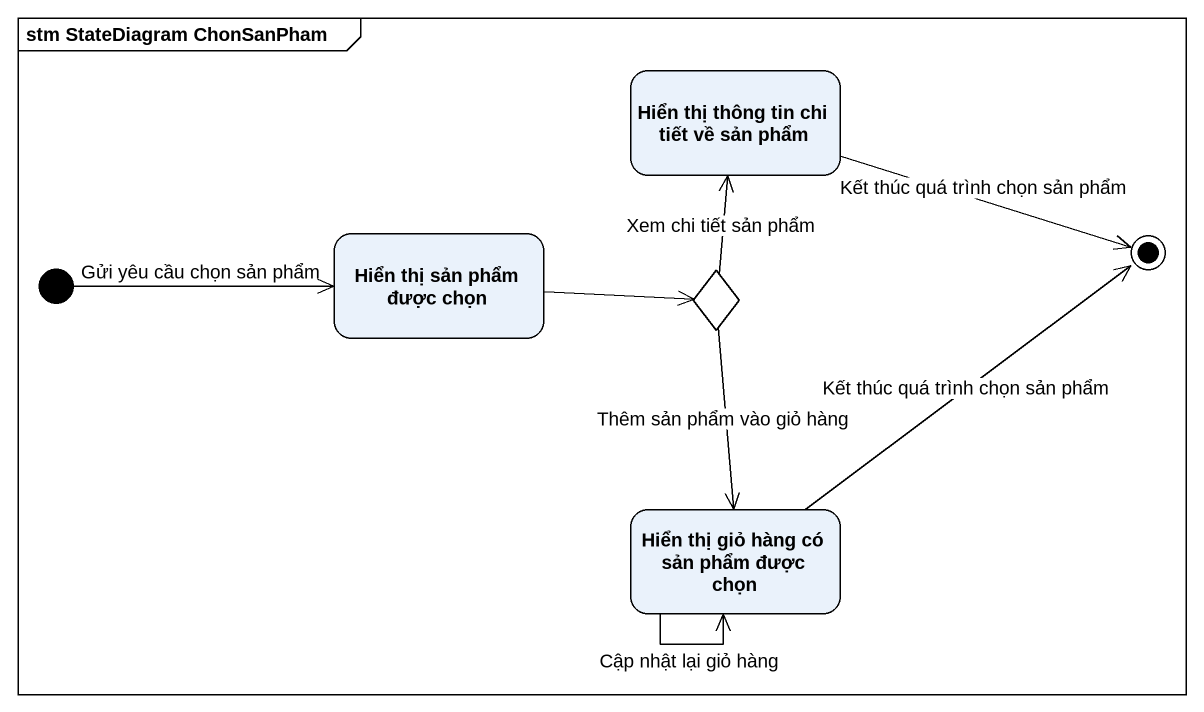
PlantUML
@startuml
mainframe stm StateDiagram ChonSanPham
hide empty description
state "Hiển thị thông tin chi tiết về sản phẩm" as Hiển_thị_thông_tin_chi_tiết
state "Hiển thị sản phẩm được chọn" as Hiển_thị_sản_phẩm_được_chọn
state choice1 <<choice>>
state "Hiển thị giỏ hàng có sản phẩm được chọn" as Hiển_thị_giỏ_hàng_có_sản
[*] -right-> Hiển_thị_sản_phẩm_được_chọn : Gửi yêu cầu chọn sản phẩm
Hiển_thị_sản_phẩm_được_chọn -right-> choice1
choice1 -up-> Hiển_thị_thông_tin_chi_tiết : Xem chi tiết sản phẩm
choice1 --> Hiển_thị_giỏ_hàng_có_sản : Thêm sản phẩm vào giỏ hàng
Hiển_thị_giỏ_hàng_có_sản --> Hiển_thị_giỏ_hàng_có_sản : Cập nhật lại giỏ hàng
Hiển_thị_thông_tin_chi_tiết -right-> [*] : Kết thúc quá trình chọn sản phẩm
Hiển_thị_giỏ_hàng_có_sản -up-> [*] : Kết thúc quá trình chọn sản phẩm
@enduml
